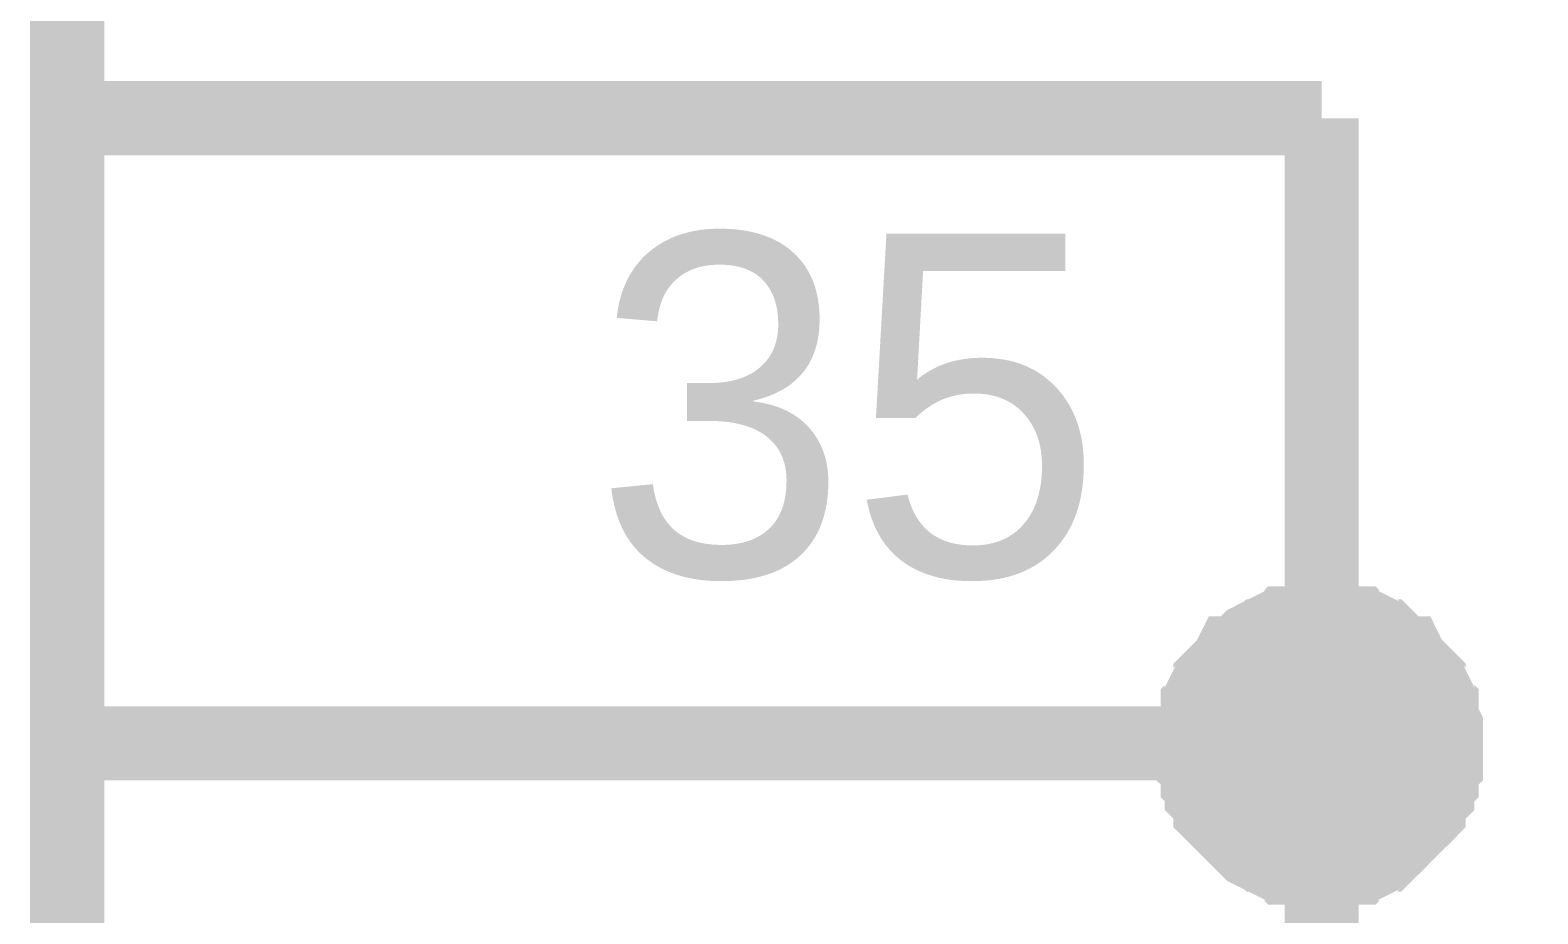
# Model space of a CAD drawing. Header units: millimetres. Extents: x 0 to 11.5, y 0 to 7.6.
# Drawn here: x 5.5948 to 5.8349, y 4.7222 to 4.8628 of the extents above; entities that cross this region are included whole.
import ezdxf

# ---------------------------------------------------------------- set-up
doc = ezdxf.new("R2010")
doc.units = ezdxf.units.MM
doc.header["$MEASUREMENT"] = 0
doc.layers.add('Sheet', color=255, linetype='Continuous')

msp = doc.modelspace()

# ---------------------------------------------------------------- linework, layer by layer
at = {"layer": 'Sheet'}
for points, const_width in [([(5.60066, 5.13913), (5.60066, 4.35951)], 0.0118), ([(5.60066, 4.84882), (5.80046, 4.84882)], 0.0118), ([(5.80046, 4.84882), (5.80046, 4.74932), (5.80046, 4.64914), (5.80046, 4.44946), (5.90002, 4.44946)], 0.0118), ([(5.78, 4.74932), (5.78, 4.75), (5.78, 4.75136), (5.78, 4.75204), (5.78069, 4.75341), (5.78069, 4.75409), (5.78069, 4.75545), (5.78137, 4.75613), (5.78137, 4.75681), (5.78205, 4.75818), (5.78273, 4.75886), (5.78273, 4.75954), (5.78341, 4.76022), (5.7841, 4.7609), (5.78478, 4.76159), (5.78546, 4.76227), (5.78614, 4.76363), (5.78682, 4.76363), (5.78751, 4.76431), (5.78819, 4.76499), (5.78887, 4.76567), (5.79023, 4.76636), (5.79092, 4.76636), (5.7916, 4.76704), (5.79296, 4.76772), (5.79364, 4.76772), (5.79433, 4.7684), (5.79569, 4.7684), (5.79637, 4.7684), (5.79773, 4.76908), (5.79842, 4.76908), (5.79978, 4.76908), (5.80046, 4.76908)], 0.0118), ([(5.78, 4.74932), (5.78, 4.75), (5.78, 4.75136), (5.78, 4.75204), (5.78069, 4.75341), (5.78069, 4.75409), (5.78069, 4.75545), (5.78137, 4.75613), (5.78137, 4.75681), (5.78205, 4.75818), (5.78273, 4.75886), (5.78273, 4.75954), (5.78341, 4.76022), (5.7841, 4.7609), (5.78478, 4.76159), (5.78546, 4.76227), (5.78614, 4.76363), (5.78682, 4.76363), (5.78751, 4.76431), (5.78819, 4.76499), (5.78887, 4.76567), (5.79023, 4.76636), (5.79092, 4.76636), (5.7916, 4.76704), (5.79296, 4.76772), (5.79364, 4.76772), (5.79433, 4.7684), (5.79569, 4.7684), (5.79637, 4.7684), (5.79773, 4.76908), (5.79842, 4.76908), (5.79978, 4.76908), (5.80046, 4.76908)], 0.0118), ([(5.78, 4.74932), (5.78, 4.75), (5.78, 4.75136), (5.78, 4.75204), (5.78069, 4.75341), (5.78069, 4.75409), (5.78069, 4.75545), (5.78137, 4.75613), (5.78137, 4.75681), (5.78205, 4.75818), (5.78273, 4.75886), (5.78273, 4.75954), (5.78341, 4.76022), (5.7841, 4.7609), (5.78478, 4.76159), (5.78546, 4.76227), (5.78614, 4.76363), (5.78682, 4.76363), (5.78751, 4.76431), (5.78819, 4.76499), (5.78887, 4.76567), (5.79023, 4.76636), (5.79092, 4.76636), (5.7916, 4.76704), (5.79296, 4.76772), (5.79364, 4.76772), (5.79433, 4.7684), (5.79569, 4.7684), (5.79637, 4.7684), (5.79773, 4.76908), (5.79842, 4.76908), (5.79978, 4.76908), (5.80046, 4.76908)], 0.0118), ([(5.78, 4.74932), (5.78, 4.75), (5.78, 4.75136), (5.78, 4.75204), (5.78069, 4.75341), (5.78069, 4.75409), (5.78069, 4.75545), (5.78137, 4.75613), (5.78137, 4.75681), (5.78205, 4.75818), (5.78273, 4.75886), (5.78273, 4.75954), (5.78341, 4.76022), (5.7841, 4.7609), (5.78478, 4.76159), (5.78546, 4.76227), (5.78614, 4.76363), (5.78682, 4.76363), (5.78751, 4.76431), (5.78819, 4.76499), (5.78887, 4.76567), (5.79023, 4.76636), (5.79092, 4.76636), (5.7916, 4.76704), (5.79296, 4.76772), (5.79364, 4.76772), (5.79433, 4.7684), (5.79569, 4.7684), (5.79637, 4.7684), (5.79773, 4.76908), (5.79842, 4.76908), (5.79978, 4.76908), (5.80046, 4.76908)], 0.0118), ([(5.78, 4.74932), (5.78, 4.75), (5.78, 4.75136), (5.78, 4.75204), (5.78069, 4.75341), (5.78069, 4.75409), (5.78069, 4.75545), (5.78137, 4.75613), (5.78137, 4.75681), (5.78205, 4.75818), (5.78273, 4.75886), (5.78273, 4.75954), (5.78341, 4.76022), (5.7841, 4.7609), (5.78478, 4.76159), (5.78546, 4.76227), (5.78614, 4.76363), (5.78682, 4.76363), (5.78751, 4.76431), (5.78819, 4.76499), (5.78887, 4.76567), (5.79023, 4.76636), (5.79092, 4.76636), (5.7916, 4.76704), (5.79296, 4.76772), (5.79364, 4.76772), (5.79433, 4.7684), (5.79569, 4.7684), (5.79637, 4.7684), (5.79773, 4.76908), (5.79842, 4.76908), (5.79978, 4.76908), (5.80046, 4.76908)], 0.0118), ([(5.80046, 4.76908), (5.80046, 4.76908)], 0.0118), ([(5.80046, 4.76908), (5.80114, 4.76908), (5.80251, 4.76908), (5.80319, 4.76908), (5.80455, 4.7684), (5.80524, 4.7684), (5.8066, 4.7684), (5.80728, 4.76772), (5.80796, 4.76772), (5.80933, 4.76704), (5.81001, 4.76636), (5.81069, 4.76636), (5.81137, 4.76567), (5.81206, 4.76499), (5.81274, 4.76431), (5.81342, 4.76363), (5.8141, 4.76363), (5.81478, 4.76227), (5.81546, 4.76159), (5.81615, 4.7609), (5.81683, 4.76022), (5.81751, 4.75954), (5.81751, 4.75886), (5.81819, 4.75818), (5.81887, 4.75681), (5.81887, 4.75613), (5.81956, 4.75545), (5.81956, 4.75409), (5.81956, 4.75341), (5.82024, 4.75204), (5.82024, 4.75136), (5.82024, 4.75), (5.82024, 4.74932)], 0.0118), ([(5.80046, 4.76908), (5.80046, 4.76908)], 0.0118), ([(5.80046, 4.76908), (5.80114, 4.76908), (5.80251, 4.76908), (5.80319, 4.76908), (5.80455, 4.7684), (5.80524, 4.7684), (5.8066, 4.7684), (5.80728, 4.76772), (5.80796, 4.76772), (5.80933, 4.76704), (5.81001, 4.76636), (5.81069, 4.76636), (5.81137, 4.76567), (5.81206, 4.76499), (5.81274, 4.76431), (5.81342, 4.76363), (5.8141, 4.76363), (5.81478, 4.76227), (5.81546, 4.76159), (5.81615, 4.7609), (5.81683, 4.76022), (5.81751, 4.75954), (5.81751, 4.75886), (5.81819, 4.75818), (5.81887, 4.75681), (5.81887, 4.75613), (5.81956, 4.75545), (5.81956, 4.75409), (5.81956, 4.75341), (5.82024, 4.75204), (5.82024, 4.75136), (5.82024, 4.75), (5.82024, 4.74932)], 0.0118), ([(5.80046, 4.76908), (5.80046, 4.76908)], 0.0118), ([(5.80046, 4.76908), (5.80114, 4.76908), (5.80251, 4.76908), (5.80319, 4.76908), (5.80455, 4.7684), (5.80524, 4.7684), (5.8066, 4.7684), (5.80728, 4.76772), (5.80796, 4.76772), (5.80933, 4.76704), (5.81001, 4.76636), (5.81069, 4.76636), (5.81137, 4.76567), (5.81206, 4.76499), (5.81274, 4.76431), (5.81342, 4.76363), (5.8141, 4.76363), (5.81478, 4.76227), (5.81546, 4.76159), (5.81615, 4.7609), (5.81683, 4.76022), (5.81751, 4.75954), (5.81751, 4.75886), (5.81819, 4.75818), (5.81887, 4.75681), (5.81887, 4.75613), (5.81956, 4.75545), (5.81956, 4.75409), (5.81956, 4.75341), (5.82024, 4.75204), (5.82024, 4.75136), (5.82024, 4.75), (5.82024, 4.74932)], 0.0118), ([(5.80046, 4.76908), (5.80046, 4.76908)], 0.0118), ([(5.80046, 4.76908), (5.80114, 4.76908), (5.80251, 4.76908), (5.80319, 4.76908), (5.80455, 4.7684), (5.80524, 4.7684), (5.8066, 4.7684), (5.80728, 4.76772), (5.80796, 4.76772), (5.80933, 4.76704), (5.81001, 4.76636), (5.81069, 4.76636), (5.81137, 4.76567), (5.81206, 4.76499), (5.81274, 4.76431), (5.81342, 4.76363), (5.8141, 4.76363), (5.81478, 4.76227), (5.81546, 4.76159), (5.81615, 4.7609), (5.81683, 4.76022), (5.81751, 4.75954), (5.81751, 4.75886), (5.81819, 4.75818), (5.81887, 4.75681), (5.81887, 4.75613), (5.81956, 4.75545), (5.81956, 4.75409), (5.81956, 4.75341), (5.82024, 4.75204), (5.82024, 4.75136), (5.82024, 4.75), (5.82024, 4.74932)], 0.0118), ([(5.80046, 4.76908), (5.80046, 4.76908)], 0.0118), ([(5.80046, 4.76908), (5.80114, 4.76908), (5.80251, 4.76908), (5.80319, 4.76908), (5.80455, 4.7684), (5.80524, 4.7684), (5.8066, 4.7684), (5.80728, 4.76772), (5.80796, 4.76772), (5.80933, 4.76704), (5.81001, 4.76636), (5.81069, 4.76636), (5.81137, 4.76567), (5.81206, 4.76499), (5.81274, 4.76431), (5.81342, 4.76363), (5.8141, 4.76363), (5.81478, 4.76227), (5.81546, 4.76159), (5.81615, 4.7609), (5.81683, 4.76022), (5.81751, 4.75954), (5.81751, 4.75886), (5.81819, 4.75818), (5.81887, 4.75681), (5.81887, 4.75613), (5.81956, 4.75545), (5.81956, 4.75409), (5.81956, 4.75341), (5.82024, 4.75204), (5.82024, 4.75136), (5.82024, 4.75), (5.82024, 4.74932)], 0.0118), ([(5.78, 4.74932), (5.78, 4.75), (5.78, 4.75136), (5.78, 4.75204), (5.78069, 4.75341), (5.78069, 4.75409), (5.78069, 4.75545), (5.78137, 4.75613), (5.78137, 4.75681), (5.78205, 4.75818), (5.78273, 4.75886), (5.78273, 4.75954), (5.78341, 4.76022), (5.7841, 4.7609), (5.78478, 4.76159), (5.78546, 4.76227), (5.78614, 4.76363), (5.78682, 4.76363), (5.78751, 4.76431), (5.78819, 4.76499), (5.78887, 4.76567), (5.79023, 4.76636), (5.79092, 4.76636), (5.7916, 4.76704), (5.79296, 4.76772), (5.79364, 4.76772), (5.79433, 4.7684), (5.79569, 4.7684), (5.79637, 4.7684), (5.79773, 4.76908), (5.79842, 4.76908), (5.79978, 4.76908), (5.80046, 4.76908)], 0.0039), ([(5.78, 4.74932), (5.78, 4.75), (5.78, 4.75136), (5.78, 4.75204), (5.78069, 4.75341), (5.78069, 4.75409), (5.78069, 4.75545), (5.78137, 4.75613), (5.78137, 4.75681), (5.78205, 4.75818), (5.78273, 4.75886), (5.78273, 4.75954), (5.78341, 4.76022), (5.7841, 4.7609), (5.78478, 4.76159), (5.78546, 4.76227), (5.78614, 4.76363), (5.78682, 4.76363), (5.78751, 4.76431), (5.78819, 4.76499), (5.78887, 4.76567), (5.79023, 4.76636), (5.79092, 4.76636), (5.7916, 4.76704), (5.79296, 4.76772), (5.79364, 4.76772), (5.79433, 4.7684), (5.79569, 4.7684), (5.79637, 4.7684), (5.79773, 4.76908), (5.79842, 4.76908), (5.79978, 4.76908), (5.80046, 4.76908)], 0.0039), ([(5.78, 4.74932), (5.78, 4.75), (5.78, 4.75136), (5.78, 4.75204), (5.78069, 4.75341), (5.78069, 4.75409), (5.78069, 4.75545), (5.78137, 4.75613), (5.78137, 4.75681), (5.78205, 4.75818), (5.78273, 4.75886), (5.78273, 4.75954), (5.78341, 4.76022), (5.7841, 4.7609), (5.78478, 4.76159), (5.78546, 4.76227), (5.78614, 4.76363), (5.78682, 4.76363), (5.78751, 4.76431), (5.78819, 4.76499), (5.78887, 4.76567), (5.79023, 4.76636), (5.79092, 4.76636), (5.7916, 4.76704), (5.79296, 4.76772), (5.79364, 4.76772), (5.79433, 4.7684), (5.79569, 4.7684), (5.79637, 4.7684), (5.79773, 4.76908), (5.79842, 4.76908), (5.79978, 4.76908), (5.80046, 4.76908)], 0.0039), ([(5.78, 4.74932), (5.78, 4.75), (5.78, 4.75136), (5.78, 4.75204), (5.78069, 4.75341), (5.78069, 4.75409), (5.78069, 4.75545), (5.78137, 4.75613), (5.78137, 4.75681), (5.78205, 4.75818), (5.78273, 4.75886), (5.78273, 4.75954), (5.78341, 4.76022), (5.7841, 4.7609), (5.78478, 4.76159), (5.78546, 4.76227), (5.78614, 4.76363), (5.78682, 4.76363), (5.78751, 4.76431), (5.78819, 4.76499), (5.78887, 4.76567), (5.79023, 4.76636), (5.79092, 4.76636), (5.7916, 4.76704), (5.79296, 4.76772), (5.79364, 4.76772), (5.79433, 4.7684), (5.79569, 4.7684), (5.79637, 4.7684), (5.79773, 4.76908), (5.79842, 4.76908), (5.79978, 4.76908), (5.80046, 4.76908)], 0.0039), ([(5.78, 4.74932), (5.78, 4.75), (5.78, 4.75136), (5.78, 4.75204), (5.78069, 4.75341), (5.78069, 4.75409), (5.78069, 4.75545), (5.78137, 4.75613), (5.78137, 4.75681), (5.78205, 4.75818), (5.78273, 4.75886), (5.78273, 4.75954), (5.78341, 4.76022), (5.7841, 4.7609), (5.78478, 4.76159), (5.78546, 4.76227), (5.78614, 4.76363), (5.78682, 4.76363), (5.78751, 4.76431), (5.78819, 4.76499), (5.78887, 4.76567), (5.79023, 4.76636), (5.79092, 4.76636), (5.7916, 4.76704), (5.79296, 4.76772), (5.79364, 4.76772), (5.79433, 4.7684), (5.79569, 4.7684), (5.79637, 4.7684), (5.79773, 4.76908), (5.79842, 4.76908), (5.79978, 4.76908), (5.80046, 4.76908)], 0.0039), ([(5.80046, 4.76908), (5.80046, 4.76908)], 0.0039), ([(5.80046, 4.76908), (5.80114, 4.76908), (5.80251, 4.76908), (5.80319, 4.76908), (5.80455, 4.7684), (5.80524, 4.7684), (5.8066, 4.7684), (5.80728, 4.76772), (5.80796, 4.76772), (5.80933, 4.76704), (5.81001, 4.76636), (5.81069, 4.76636), (5.81137, 4.76567), (5.81206, 4.76499), (5.81274, 4.76431), (5.81342, 4.76363), (5.8141, 4.76363), (5.81478, 4.76227), (5.81546, 4.76159), (5.81615, 4.7609), (5.81683, 4.76022), (5.81751, 4.75954), (5.81751, 4.75886), (5.81819, 4.75818), (5.81887, 4.75681), (5.81887, 4.75613), (5.81956, 4.75545), (5.81956, 4.75409), (5.81956, 4.75341), (5.82024, 4.75204), (5.82024, 4.75136), (5.82024, 4.75), (5.82024, 4.74932)], 0.0039), ([(5.80046, 4.76908), (5.80046, 4.76908)], 0.0039), ([(5.80046, 4.76908), (5.80114, 4.76908), (5.80251, 4.76908), (5.80319, 4.76908), (5.80455, 4.7684), (5.80524, 4.7684), (5.8066, 4.7684), (5.80728, 4.76772), (5.80796, 4.76772), (5.80933, 4.76704), (5.81001, 4.76636), (5.81069, 4.76636), (5.81137, 4.76567), (5.81206, 4.76499), (5.81274, 4.76431), (5.81342, 4.76363), (5.8141, 4.76363), (5.81478, 4.76227), (5.81546, 4.76159), (5.81615, 4.7609), (5.81683, 4.76022), (5.81751, 4.75954), (5.81751, 4.75886), (5.81819, 4.75818), (5.81887, 4.75681), (5.81887, 4.75613), (5.81956, 4.75545), (5.81956, 4.75409), (5.81956, 4.75341), (5.82024, 4.75204), (5.82024, 4.75136), (5.82024, 4.75), (5.82024, 4.74932)], 0.0039), ([(5.80046, 4.76908), (5.80046, 4.76908)], 0.0039), ([(5.80046, 4.76908), (5.80114, 4.76908), (5.80251, 4.76908), (5.80319, 4.76908), (5.80455, 4.7684), (5.80524, 4.7684), (5.8066, 4.7684), (5.80728, 4.76772), (5.80796, 4.76772), (5.80933, 4.76704), (5.81001, 4.76636), (5.81069, 4.76636), (5.81137, 4.76567), (5.81206, 4.76499), (5.81274, 4.76431), (5.81342, 4.76363), (5.8141, 4.76363), (5.81478, 4.76227), (5.81546, 4.76159), (5.81615, 4.7609), (5.81683, 4.76022), (5.81751, 4.75954), (5.81751, 4.75886), (5.81819, 4.75818), (5.81887, 4.75681), (5.81887, 4.75613), (5.81956, 4.75545), (5.81956, 4.75409), (5.81956, 4.75341), (5.82024, 4.75204), (5.82024, 4.75136), (5.82024, 4.75), (5.82024, 4.74932)], 0.0039), ([(5.80046, 4.76908), (5.80046, 4.76908)], 0.0039), ([(5.80046, 4.76908), (5.80114, 4.76908), (5.80251, 4.76908), (5.80319, 4.76908), (5.80455, 4.7684), (5.80524, 4.7684), (5.8066, 4.7684), (5.80728, 4.76772), (5.80796, 4.76772), (5.80933, 4.76704), (5.81001, 4.76636), (5.81069, 4.76636), (5.81137, 4.76567), (5.81206, 4.76499), (5.81274, 4.76431), (5.81342, 4.76363), (5.8141, 4.76363), (5.81478, 4.76227), (5.81546, 4.76159), (5.81615, 4.7609), (5.81683, 4.76022), (5.81751, 4.75954), (5.81751, 4.75886), (5.81819, 4.75818), (5.81887, 4.75681), (5.81887, 4.75613), (5.81956, 4.75545), (5.81956, 4.75409), (5.81956, 4.75341), (5.82024, 4.75204), (5.82024, 4.75136), (5.82024, 4.75), (5.82024, 4.74932)], 0.0039), ([(5.80046, 4.76908), (5.80046, 4.76908)], 0.0039), ([(5.80046, 4.76908), (5.80114, 4.76908), (5.80251, 4.76908), (5.80319, 4.76908), (5.80455, 4.7684), (5.80524, 4.7684), (5.8066, 4.7684), (5.80728, 4.76772), (5.80796, 4.76772), (5.80933, 4.76704), (5.81001, 4.76636), (5.81069, 4.76636), (5.81137, 4.76567), (5.81206, 4.76499), (5.81274, 4.76431), (5.81342, 4.76363), (5.8141, 4.76363), (5.81478, 4.76227), (5.81546, 4.76159), (5.81615, 4.7609), (5.81683, 4.76022), (5.81751, 4.75954), (5.81751, 4.75886), (5.81819, 4.75818), (5.81887, 4.75681), (5.81887, 4.75613), (5.81956, 4.75545), (5.81956, 4.75409), (5.81956, 4.75341), (5.82024, 4.75204), (5.82024, 4.75136), (5.82024, 4.75), (5.82024, 4.74932)], 0.0039), ([(5.60066, 4.74932), (5.80046, 4.74932)], 0.0118), ([(5.80046, 4.72887), (5.79978, 4.72887), (5.79842, 4.72887), (5.79773, 4.72887), (5.79637, 4.72956), (5.79569, 4.72956), (5.79433, 4.72956), (5.79364, 4.73024), (5.79296, 4.73024), (5.7916, 4.73092), (5.79092, 4.7316), (5.79023, 4.7316), (5.78887, 4.73228), (5.78819, 4.73296), (5.78751, 4.73364), (5.78682, 4.73433), (5.78614, 4.73501), (5.78546, 4.73569), (5.78478, 4.73637), (5.7841, 4.73705), (5.78341, 4.73773), (5.78273, 4.73841), (5.78273, 4.73978), (5.78205, 4.74046), (5.78137, 4.74114), (5.78137, 4.7425), (5.78069, 4.74319), (5.78069, 4.74387), (5.78069, 4.74523), (5.78, 4.74591), (5.78, 4.74727), (5.78, 4.74796), (5.78, 4.74932)], 0.0118), ([(5.78, 4.74932), (5.78, 4.74932)], 0.0118), ([(5.80046, 4.72887), (5.79978, 4.72887), (5.79842, 4.72887), (5.79773, 4.72887), (5.79637, 4.72956), (5.79569, 4.72956), (5.79433, 4.72956), (5.79364, 4.73024), (5.79296, 4.73024), (5.7916, 4.73092), (5.79092, 4.7316), (5.79023, 4.7316), (5.78887, 4.73228), (5.78819, 4.73296), (5.78751, 4.73364), (5.78682, 4.73433), (5.78614, 4.73501), (5.78546, 4.73569), (5.78478, 4.73637), (5.7841, 4.73705), (5.78341, 4.73773), (5.78273, 4.73841), (5.78273, 4.73978), (5.78205, 4.74046), (5.78137, 4.74114), (5.78137, 4.7425), (5.78069, 4.74319), (5.78069, 4.74387), (5.78069, 4.74523), (5.78, 4.74591), (5.78, 4.74727), (5.78, 4.74796), (5.78, 4.74932)], 0.0118), ([(5.78, 4.74932), (5.78, 4.74932)], 0.0118), ([(5.80046, 4.72887), (5.79978, 4.72887), (5.79842, 4.72887), (5.79773, 4.72887), (5.79637, 4.72956), (5.79569, 4.72956), (5.79433, 4.72956), (5.79364, 4.73024), (5.79296, 4.73024), (5.7916, 4.73092), (5.79092, 4.7316), (5.79023, 4.7316), (5.78887, 4.73228), (5.78819, 4.73296), (5.78751, 4.73364), (5.78682, 4.73433), (5.78614, 4.73501), (5.78546, 4.73569), (5.78478, 4.73637), (5.7841, 4.73705), (5.78341, 4.73773), (5.78273, 4.73841), (5.78273, 4.73978), (5.78205, 4.74046), (5.78137, 4.74114), (5.78137, 4.7425), (5.78069, 4.74319), (5.78069, 4.74387), (5.78069, 4.74523), (5.78, 4.74591), (5.78, 4.74727), (5.78, 4.74796), (5.78, 4.74932)], 0.0118), ([(5.78, 4.74932), (5.78, 4.74932)], 0.0118), ([(5.80046, 4.72887), (5.79978, 4.72887), (5.79842, 4.72887), (5.79773, 4.72887), (5.79637, 4.72956), (5.79569, 4.72956), (5.79433, 4.72956), (5.79364, 4.73024), (5.79296, 4.73024), (5.7916, 4.73092), (5.79092, 4.7316), (5.79023, 4.7316), (5.78887, 4.73228), (5.78819, 4.73296), (5.78751, 4.73364), (5.78682, 4.73433), (5.78614, 4.73501), (5.78546, 4.73569), (5.78478, 4.73637), (5.7841, 4.73705), (5.78341, 4.73773), (5.78273, 4.73841), (5.78273, 4.73978), (5.78205, 4.74046), (5.78137, 4.74114), (5.78137, 4.7425), (5.78069, 4.74319), (5.78069, 4.74387), (5.78069, 4.74523), (5.78, 4.74591), (5.78, 4.74727), (5.78, 4.74796), (5.78, 4.74932)], 0.0118), ([(5.78, 4.74932), (5.78, 4.74932)], 0.0118), ([(5.80046, 4.72887), (5.79978, 4.72887), (5.79842, 4.72887), (5.79773, 4.72887), (5.79637, 4.72956), (5.79569, 4.72956), (5.79433, 4.72956), (5.79364, 4.73024), (5.79296, 4.73024), (5.7916, 4.73092), (5.79092, 4.7316), (5.79023, 4.7316), (5.78887, 4.73228), (5.78819, 4.73296), (5.78751, 4.73364), (5.78682, 4.73433), (5.78614, 4.73501), (5.78546, 4.73569), (5.78478, 4.73637), (5.7841, 4.73705), (5.78341, 4.73773), (5.78273, 4.73841), (5.78273, 4.73978), (5.78205, 4.74046), (5.78137, 4.74114), (5.78137, 4.7425), (5.78069, 4.74319), (5.78069, 4.74387), (5.78069, 4.74523), (5.78, 4.74591), (5.78, 4.74727), (5.78, 4.74796), (5.78, 4.74932)], 0.0118), ([(5.78, 4.74932), (5.78, 4.74932)], 0.0118), ([(5.82024, 4.74932), (5.82024, 4.74796), (5.82024, 4.74727), (5.82024, 4.74591), (5.81956, 4.74523), (5.81956, 4.74387), (5.81956, 4.74319), (5.81887, 4.7425), (5.81887, 4.74114), (5.81819, 4.74046), (5.81751, 4.73978), (5.81751, 4.73841), (5.81683, 4.73773), (5.81615, 4.73705), (5.81546, 4.73637), (5.81478, 4.73569), (5.8141, 4.73501), (5.81342, 4.73433), (5.81274, 4.73364), (5.81206, 4.73296), (5.81137, 4.73228), (5.81069, 4.7316), (5.81001, 4.7316), (5.80933, 4.73092), (5.80796, 4.73024), (5.80728, 4.73024), (5.8066, 4.72956), (5.80524, 4.72956), (5.80455, 4.72956), (5.80319, 4.72887), (5.80251, 4.72887), (5.80114, 4.72887), (5.80046, 4.72887)], 0.0118), ([(5.82024, 4.74932), (5.82024, 4.74796), (5.82024, 4.74727), (5.82024, 4.74591), (5.81956, 4.74523), (5.81956, 4.74387), (5.81956, 4.74319), (5.81887, 4.7425), (5.81887, 4.74114), (5.81819, 4.74046), (5.81751, 4.73978), (5.81751, 4.73841), (5.81683, 4.73773), (5.81615, 4.73705), (5.81546, 4.73637), (5.81478, 4.73569), (5.8141, 4.73501), (5.81342, 4.73433), (5.81274, 4.73364), (5.81206, 4.73296), (5.81137, 4.73228), (5.81069, 4.7316), (5.81001, 4.7316), (5.80933, 4.73092), (5.80796, 4.73024), (5.80728, 4.73024), (5.8066, 4.72956), (5.80524, 4.72956), (5.80455, 4.72956), (5.80319, 4.72887), (5.80251, 4.72887), (5.80114, 4.72887), (5.80046, 4.72887)], 0.0118), ([(5.82024, 4.74932), (5.82024, 4.74796), (5.82024, 4.74727), (5.82024, 4.74591), (5.81956, 4.74523), (5.81956, 4.74387), (5.81956, 4.74319), (5.81887, 4.7425), (5.81887, 4.74114), (5.81819, 4.74046), (5.81751, 4.73978), (5.81751, 4.73841), (5.81683, 4.73773), (5.81615, 4.73705), (5.81546, 4.73637), (5.81478, 4.73569), (5.8141, 4.73501), (5.81342, 4.73433), (5.81274, 4.73364), (5.81206, 4.73296), (5.81137, 4.73228), (5.81069, 4.7316), (5.81001, 4.7316), (5.80933, 4.73092), (5.80796, 4.73024), (5.80728, 4.73024), (5.8066, 4.72956), (5.80524, 4.72956), (5.80455, 4.72956), (5.80319, 4.72887), (5.80251, 4.72887), (5.80114, 4.72887), (5.80046, 4.72887)], 0.0118), ([(5.82024, 4.74932), (5.82024, 4.74796), (5.82024, 4.74727), (5.82024, 4.74591), (5.81956, 4.74523), (5.81956, 4.74387), (5.81956, 4.74319), (5.81887, 4.7425), (5.81887, 4.74114), (5.81819, 4.74046), (5.81751, 4.73978), (5.81751, 4.73841), (5.81683, 4.73773), (5.81615, 4.73705), (5.81546, 4.73637), (5.81478, 4.73569), (5.8141, 4.73501), (5.81342, 4.73433), (5.81274, 4.73364), (5.81206, 4.73296), (5.81137, 4.73228), (5.81069, 4.7316), (5.81001, 4.7316), (5.80933, 4.73092), (5.80796, 4.73024), (5.80728, 4.73024), (5.8066, 4.72956), (5.80524, 4.72956), (5.80455, 4.72956), (5.80319, 4.72887), (5.80251, 4.72887), (5.80114, 4.72887), (5.80046, 4.72887)], 0.0118), ([(5.82024, 4.74932), (5.82024, 4.74796), (5.82024, 4.74727), (5.82024, 4.74591), (5.81956, 4.74523), (5.81956, 4.74387), (5.81956, 4.74319), (5.81887, 4.7425), (5.81887, 4.74114), (5.81819, 4.74046), (5.81751, 4.73978), (5.81751, 4.73841), (5.81683, 4.73773), (5.81615, 4.73705), (5.81546, 4.73637), (5.81478, 4.73569), (5.8141, 4.73501), (5.81342, 4.73433), (5.81274, 4.73364), (5.81206, 4.73296), (5.81137, 4.73228), (5.81069, 4.7316), (5.81001, 4.7316), (5.80933, 4.73092), (5.80796, 4.73024), (5.80728, 4.73024), (5.8066, 4.72956), (5.80524, 4.72956), (5.80455, 4.72956), (5.80319, 4.72887), (5.80251, 4.72887), (5.80114, 4.72887), (5.80046, 4.72887)], 0.0118), ([(5.82024, 4.74932), (5.82024, 4.74932), (5.82024, 4.74932), (5.82024, 4.74932), (5.82024, 4.74932), (5.82024, 4.74932), (5.82024, 4.74932), (5.82024, 4.74932), (5.82024, 4.74932), (5.82024, 4.74932), (5.82024, 4.74932), (5.82024, 4.74932), (5.82024, 4.74932), (5.82024, 4.74932), (5.82024, 4.74932), (5.82024, 4.74932), (5.82024, 4.74932), (5.82024, 4.74932), (5.82024, 4.74932), (5.82024, 4.74932), (5.82024, 4.74932), (5.82024, 4.74932), (5.82024, 4.74932), (5.82024, 4.74932), (5.82024, 4.74932), (5.82024, 4.74932), (5.82024, 4.74932), (5.82024, 4.74932), (5.82024, 4.74932), (5.82024, 4.74932), (5.82024, 4.74932), (5.82024, 4.74932), (5.82024, 4.74932)], 0.0118), ([(5.82024, 4.74932), (5.82024, 4.74932)], 0.0118), ([(5.82024, 4.74932), (5.82024, 4.74932), (5.82024, 4.74932), (5.82024, 4.74932), (5.82024, 4.74932), (5.82024, 4.74932), (5.82024, 4.74932), (5.82024, 4.74932), (5.82024, 4.74932), (5.82024, 4.74932), (5.82024, 4.74932), (5.82024, 4.74932), (5.82024, 4.74932), (5.82024, 4.74932), (5.82024, 4.74932), (5.82024, 4.74932), (5.82024, 4.74932), (5.82024, 4.74932), (5.82024, 4.74932), (5.82024, 4.74932), (5.82024, 4.74932), (5.82024, 4.74932), (5.82024, 4.74932), (5.82024, 4.74932), (5.82024, 4.74932), (5.82024, 4.74932), (5.82024, 4.74932), (5.82024, 4.74932), (5.82024, 4.74932), (5.82024, 4.74932), (5.82024, 4.74932), (5.82024, 4.74932), (5.82024, 4.74932)], 0.0118), ([(5.82024, 4.74932), (5.82024, 4.74932)], 0.0118), ([(5.82024, 4.74932), (5.82024, 4.74932), (5.82024, 4.74932), (5.82024, 4.74932), (5.82024, 4.74932), (5.82024, 4.74932), (5.82024, 4.74932), (5.82024, 4.74932), (5.82024, 4.74932), (5.82024, 4.74932), (5.82024, 4.74932), (5.82024, 4.74932), (5.82024, 4.74932), (5.82024, 4.74932), (5.82024, 4.74932), (5.82024, 4.74932), (5.82024, 4.74932), (5.82024, 4.74932), (5.82024, 4.74932), (5.82024, 4.74932), (5.82024, 4.74932), (5.82024, 4.74932), (5.82024, 4.74932), (5.82024, 4.74932), (5.82024, 4.74932), (5.82024, 4.74932), (5.82024, 4.74932), (5.82024, 4.74932), (5.82024, 4.74932), (5.82024, 4.74932), (5.82024, 4.74932), (5.82024, 4.74932), (5.82024, 4.74932)], 0.0118), ([(5.82024, 4.74932), (5.82024, 4.74932)], 0.0118), ([(5.82024, 4.74932), (5.82024, 4.74932), (5.82024, 4.74932), (5.82024, 4.74932), (5.82024, 4.74932), (5.82024, 4.74932), (5.82024, 4.74932), (5.82024, 4.74932), (5.82024, 4.74932), (5.82024, 4.74932), (5.82024, 4.74932), (5.82024, 4.74932), (5.82024, 4.74932), (5.82024, 4.74932), (5.82024, 4.74932), (5.82024, 4.74932), (5.82024, 4.74932), (5.82024, 4.74932), (5.82024, 4.74932), (5.82024, 4.74932), (5.82024, 4.74932), (5.82024, 4.74932), (5.82024, 4.74932), (5.82024, 4.74932), (5.82024, 4.74932), (5.82024, 4.74932), (5.82024, 4.74932), (5.82024, 4.74932), (5.82024, 4.74932), (5.82024, 4.74932), (5.82024, 4.74932), (5.82024, 4.74932), (5.82024, 4.74932)], 0.0118), ([(5.82024, 4.74932), (5.82024, 4.74932)], 0.0118), ([(5.82024, 4.74932), (5.82024, 4.74932), (5.82024, 4.74932), (5.82024, 4.74932), (5.82024, 4.74932), (5.82024, 4.74932), (5.82024, 4.74932), (5.82024, 4.74932), (5.82024, 4.74932), (5.82024, 4.74932), (5.82024, 4.74932), (5.82024, 4.74932), (5.82024, 4.74932), (5.82024, 4.74932), (5.82024, 4.74932), (5.82024, 4.74932), (5.82024, 4.74932), (5.82024, 4.74932), (5.82024, 4.74932), (5.82024, 4.74932), (5.82024, 4.74932), (5.82024, 4.74932), (5.82024, 4.74932), (5.82024, 4.74932), (5.82024, 4.74932), (5.82024, 4.74932), (5.82024, 4.74932), (5.82024, 4.74932), (5.82024, 4.74932), (5.82024, 4.74932), (5.82024, 4.74932), (5.82024, 4.74932), (5.82024, 4.74932)], 0.0118), ([(5.82024, 4.74932), (5.82024, 4.74932)], 0.0118), ([(5.80046, 4.72887), (5.79978, 4.72887), (5.79842, 4.72887), (5.79773, 4.72887), (5.79637, 4.72956), (5.79569, 4.72956), (5.79433, 4.72956), (5.79364, 4.73024), (5.79296, 4.73024), (5.7916, 4.73092), (5.79092, 4.7316), (5.79023, 4.7316), (5.78887, 4.73228), (5.78819, 4.73296), (5.78751, 4.73364), (5.78682, 4.73433), (5.78614, 4.73501), (5.78546, 4.73569), (5.78478, 4.73637), (5.7841, 4.73705), (5.78341, 4.73773), (5.78273, 4.73841), (5.78273, 4.73978), (5.78205, 4.74046), (5.78137, 4.74114), (5.78137, 4.7425), (5.78069, 4.74319), (5.78069, 4.74387), (5.78069, 4.74523), (5.78, 4.74591), (5.78, 4.74727), (5.78, 4.74796), (5.78, 4.74932)], 0.0039), ([(5.78, 4.74932), (5.78, 4.74932)], 0.0039), ([(5.80046, 4.72887), (5.79978, 4.72887), (5.79842, 4.72887), (5.79773, 4.72887), (5.79637, 4.72956), (5.79569, 4.72956), (5.79433, 4.72956), (5.79364, 4.73024), (5.79296, 4.73024), (5.7916, 4.73092), (5.79092, 4.7316), (5.79023, 4.7316), (5.78887, 4.73228), (5.78819, 4.73296), (5.78751, 4.73364), (5.78682, 4.73433), (5.78614, 4.73501), (5.78546, 4.73569), (5.78478, 4.73637), (5.7841, 4.73705), (5.78341, 4.73773), (5.78273, 4.73841), (5.78273, 4.73978), (5.78205, 4.74046), (5.78137, 4.74114), (5.78137, 4.7425), (5.78069, 4.74319), (5.78069, 4.74387), (5.78069, 4.74523), (5.78, 4.74591), (5.78, 4.74727), (5.78, 4.74796), (5.78, 4.74932)], 0.0039), ([(5.78, 4.74932), (5.78, 4.74932)], 0.0039), ([(5.80046, 4.72887), (5.79978, 4.72887), (5.79842, 4.72887), (5.79773, 4.72887), (5.79637, 4.72956), (5.79569, 4.72956), (5.79433, 4.72956), (5.79364, 4.73024), (5.79296, 4.73024), (5.7916, 4.73092), (5.79092, 4.7316), (5.79023, 4.7316), (5.78887, 4.73228), (5.78819, 4.73296), (5.78751, 4.73364), (5.78682, 4.73433), (5.78614, 4.73501), (5.78546, 4.73569), (5.78478, 4.73637), (5.7841, 4.73705), (5.78341, 4.73773), (5.78273, 4.73841), (5.78273, 4.73978), (5.78205, 4.74046), (5.78137, 4.74114), (5.78137, 4.7425), (5.78069, 4.74319), (5.78069, 4.74387), (5.78069, 4.74523), (5.78, 4.74591), (5.78, 4.74727), (5.78, 4.74796), (5.78, 4.74932)], 0.0039), ([(5.78, 4.74932), (5.78, 4.74932)], 0.0039), ([(5.80046, 4.72887), (5.79978, 4.72887), (5.79842, 4.72887), (5.79773, 4.72887), (5.79637, 4.72956), (5.79569, 4.72956), (5.79433, 4.72956), (5.79364, 4.73024), (5.79296, 4.73024), (5.7916, 4.73092), (5.79092, 4.7316), (5.79023, 4.7316), (5.78887, 4.73228), (5.78819, 4.73296), (5.78751, 4.73364), (5.78682, 4.73433), (5.78614, 4.73501), (5.78546, 4.73569), (5.78478, 4.73637), (5.7841, 4.73705), (5.78341, 4.73773), (5.78273, 4.73841), (5.78273, 4.73978), (5.78205, 4.74046), (5.78137, 4.74114), (5.78137, 4.7425), (5.78069, 4.74319), (5.78069, 4.74387), (5.78069, 4.74523), (5.78, 4.74591), (5.78, 4.74727), (5.78, 4.74796), (5.78, 4.74932)], 0.0039), ([(5.78, 4.74932), (5.78, 4.74932)], 0.0039), ([(5.80046, 4.72887), (5.79978, 4.72887), (5.79842, 4.72887), (5.79773, 4.72887), (5.79637, 4.72956), (5.79569, 4.72956), (5.79433, 4.72956), (5.79364, 4.73024), (5.79296, 4.73024), (5.7916, 4.73092), (5.79092, 4.7316), (5.79023, 4.7316), (5.78887, 4.73228), (5.78819, 4.73296), (5.78751, 4.73364), (5.78682, 4.73433), (5.78614, 4.73501), (5.78546, 4.73569), (5.78478, 4.73637), (5.7841, 4.73705), (5.78341, 4.73773), (5.78273, 4.73841), (5.78273, 4.73978), (5.78205, 4.74046), (5.78137, 4.74114), (5.78137, 4.7425), (5.78069, 4.74319), (5.78069, 4.74387), (5.78069, 4.74523), (5.78, 4.74591), (5.78, 4.74727), (5.78, 4.74796), (5.78, 4.74932)], 0.0039), ([(5.78, 4.74932), (5.78, 4.74932)], 0.0039), ([(5.82024, 4.74932), (5.82024, 4.74796), (5.82024, 4.74727), (5.82024, 4.74591), (5.81956, 4.74523), (5.81956, 4.74387), (5.81956, 4.74319), (5.81887, 4.7425), (5.81887, 4.74114), (5.81819, 4.74046), (5.81751, 4.73978), (5.81751, 4.73841), (5.81683, 4.73773), (5.81615, 4.73705), (5.81546, 4.73637), (5.81478, 4.73569), (5.8141, 4.73501), (5.81342, 4.73433), (5.81274, 4.73364), (5.81206, 4.73296), (5.81137, 4.73228), (5.81069, 4.7316), (5.81001, 4.7316), (5.80933, 4.73092), (5.80796, 4.73024), (5.80728, 4.73024), (5.8066, 4.72956), (5.80524, 4.72956), (5.80455, 4.72956), (5.80319, 4.72887), (5.80251, 4.72887), (5.80114, 4.72887), (5.80046, 4.72887)], 0.0039), ([(5.82024, 4.74932), (5.82024, 4.74796), (5.82024, 4.74727), (5.82024, 4.74591), (5.81956, 4.74523), (5.81956, 4.74387), (5.81956, 4.74319), (5.81887, 4.7425), (5.81887, 4.74114), (5.81819, 4.74046), (5.81751, 4.73978), (5.81751, 4.73841), (5.81683, 4.73773), (5.81615, 4.73705), (5.81546, 4.73637), (5.81478, 4.73569), (5.8141, 4.73501), (5.81342, 4.73433), (5.81274, 4.73364), (5.81206, 4.73296), (5.81137, 4.73228), (5.81069, 4.7316), (5.81001, 4.7316), (5.80933, 4.73092), (5.80796, 4.73024), (5.80728, 4.73024), (5.8066, 4.72956), (5.80524, 4.72956), (5.80455, 4.72956), (5.80319, 4.72887), (5.80251, 4.72887), (5.80114, 4.72887), (5.80046, 4.72887)], 0.0039), ([(5.82024, 4.74932), (5.82024, 4.74796), (5.82024, 4.74727), (5.82024, 4.74591), (5.81956, 4.74523), (5.81956, 4.74387), (5.81956, 4.74319), (5.81887, 4.7425), (5.81887, 4.74114), (5.81819, 4.74046), (5.81751, 4.73978), (5.81751, 4.73841), (5.81683, 4.73773), (5.81615, 4.73705), (5.81546, 4.73637), (5.81478, 4.73569), (5.8141, 4.73501), (5.81342, 4.73433), (5.81274, 4.73364), (5.81206, 4.73296), (5.81137, 4.73228), (5.81069, 4.7316), (5.81001, 4.7316), (5.80933, 4.73092), (5.80796, 4.73024), (5.80728, 4.73024), (5.8066, 4.72956), (5.80524, 4.72956), (5.80455, 4.72956), (5.80319, 4.72887), (5.80251, 4.72887), (5.80114, 4.72887), (5.80046, 4.72887)], 0.0039), ([(5.82024, 4.74932), (5.82024, 4.74796), (5.82024, 4.74727), (5.82024, 4.74591), (5.81956, 4.74523), (5.81956, 4.74387), (5.81956, 4.74319), (5.81887, 4.7425), (5.81887, 4.74114), (5.81819, 4.74046), (5.81751, 4.73978), (5.81751, 4.73841), (5.81683, 4.73773), (5.81615, 4.73705), (5.81546, 4.73637), (5.81478, 4.73569), (5.8141, 4.73501), (5.81342, 4.73433), (5.81274, 4.73364), (5.81206, 4.73296), (5.81137, 4.73228), (5.81069, 4.7316), (5.81001, 4.7316), (5.80933, 4.73092), (5.80796, 4.73024), (5.80728, 4.73024), (5.8066, 4.72956), (5.80524, 4.72956), (5.80455, 4.72956), (5.80319, 4.72887), (5.80251, 4.72887), (5.80114, 4.72887), (5.80046, 4.72887)], 0.0039), ([(5.82024, 4.74932), (5.82024, 4.74796), (5.82024, 4.74727), (5.82024, 4.74591), (5.81956, 4.74523), (5.81956, 4.74387), (5.81956, 4.74319), (5.81887, 4.7425), (5.81887, 4.74114), (5.81819, 4.74046), (5.81751, 4.73978), (5.81751, 4.73841), (5.81683, 4.73773), (5.81615, 4.73705), (5.81546, 4.73637), (5.81478, 4.73569), (5.8141, 4.73501), (5.81342, 4.73433), (5.81274, 4.73364), (5.81206, 4.73296), (5.81137, 4.73228), (5.81069, 4.7316), (5.81001, 4.7316), (5.80933, 4.73092), (5.80796, 4.73024), (5.80728, 4.73024), (5.8066, 4.72956), (5.80524, 4.72956), (5.80455, 4.72956), (5.80319, 4.72887), (5.80251, 4.72887), (5.80114, 4.72887), (5.80046, 4.72887)], 0.0039), ([(5.82024, 4.74932), (5.82024, 4.74932), (5.82024, 4.74932), (5.82024, 4.74932), (5.82024, 4.74932), (5.82024, 4.74932), (5.82024, 4.74932), (5.82024, 4.74932), (5.82024, 4.74932), (5.82024, 4.74932), (5.82024, 4.74932), (5.82024, 4.74932), (5.82024, 4.74932), (5.82024, 4.74932), (5.82024, 4.74932), (5.82024, 4.74932), (5.82024, 4.74932), (5.82024, 4.74932), (5.82024, 4.74932), (5.82024, 4.74932), (5.82024, 4.74932), (5.82024, 4.74932), (5.82024, 4.74932), (5.82024, 4.74932), (5.82024, 4.74932), (5.82024, 4.74932), (5.82024, 4.74932), (5.82024, 4.74932), (5.82024, 4.74932), (5.82024, 4.74932), (5.82024, 4.74932), (5.82024, 4.74932), (5.82024, 4.74932)], 0.0039), ([(5.82024, 4.74932), (5.82024, 4.74932)], 0.0039), ([(5.82024, 4.74932), (5.82024, 4.74932), (5.82024, 4.74932), (5.82024, 4.74932), (5.82024, 4.74932), (5.82024, 4.74932), (5.82024, 4.74932), (5.82024, 4.74932), (5.82024, 4.74932), (5.82024, 4.74932), (5.82024, 4.74932), (5.82024, 4.74932), (5.82024, 4.74932), (5.82024, 4.74932), (5.82024, 4.74932), (5.82024, 4.74932), (5.82024, 4.74932), (5.82024, 4.74932), (5.82024, 4.74932), (5.82024, 4.74932), (5.82024, 4.74932), (5.82024, 4.74932), (5.82024, 4.74932), (5.82024, 4.74932), (5.82024, 4.74932), (5.82024, 4.74932), (5.82024, 4.74932), (5.82024, 4.74932), (5.82024, 4.74932), (5.82024, 4.74932), (5.82024, 4.74932), (5.82024, 4.74932), (5.82024, 4.74932)], 0.0039), ([(5.82024, 4.74932), (5.82024, 4.74932)], 0.0039), ([(5.82024, 4.74932), (5.82024, 4.74932), (5.82024, 4.74932), (5.82024, 4.74932), (5.82024, 4.74932), (5.82024, 4.74932), (5.82024, 4.74932), (5.82024, 4.74932), (5.82024, 4.74932), (5.82024, 4.74932), (5.82024, 4.74932), (5.82024, 4.74932), (5.82024, 4.74932), (5.82024, 4.74932), (5.82024, 4.74932), (5.82024, 4.74932), (5.82024, 4.74932), (5.82024, 4.74932), (5.82024, 4.74932), (5.82024, 4.74932), (5.82024, 4.74932), (5.82024, 4.74932), (5.82024, 4.74932), (5.82024, 4.74932), (5.82024, 4.74932), (5.82024, 4.74932), (5.82024, 4.74932), (5.82024, 4.74932), (5.82024, 4.74932), (5.82024, 4.74932), (5.82024, 4.74932), (5.82024, 4.74932), (5.82024, 4.74932)], 0.0039), ([(5.82024, 4.74932), (5.82024, 4.74932)], 0.0039), ([(5.82024, 4.74932), (5.82024, 4.74932), (5.82024, 4.74932), (5.82024, 4.74932), (5.82024, 4.74932), (5.82024, 4.74932), (5.82024, 4.74932), (5.82024, 4.74932), (5.82024, 4.74932), (5.82024, 4.74932), (5.82024, 4.74932), (5.82024, 4.74932), (5.82024, 4.74932), (5.82024, 4.74932), (5.82024, 4.74932), (5.82024, 4.74932), (5.82024, 4.74932), (5.82024, 4.74932), (5.82024, 4.74932), (5.82024, 4.74932), (5.82024, 4.74932), (5.82024, 4.74932), (5.82024, 4.74932), (5.82024, 4.74932), (5.82024, 4.74932), (5.82024, 4.74932), (5.82024, 4.74932), (5.82024, 4.74932), (5.82024, 4.74932), (5.82024, 4.74932), (5.82024, 4.74932), (5.82024, 4.74932), (5.82024, 4.74932)], 0.0039), ([(5.82024, 4.74932), (5.82024, 4.74932)], 0.0039), ([(5.82024, 4.74932), (5.82024, 4.74932), (5.82024, 4.74932), (5.82024, 4.74932), (5.82024, 4.74932), (5.82024, 4.74932), (5.82024, 4.74932), (5.82024, 4.74932), (5.82024, 4.74932), (5.82024, 4.74932), (5.82024, 4.74932), (5.82024, 4.74932), (5.82024, 4.74932), (5.82024, 4.74932), (5.82024, 4.74932), (5.82024, 4.74932), (5.82024, 4.74932), (5.82024, 4.74932), (5.82024, 4.74932), (5.82024, 4.74932), (5.82024, 4.74932), (5.82024, 4.74932), (5.82024, 4.74932), (5.82024, 4.74932), (5.82024, 4.74932), (5.82024, 4.74932), (5.82024, 4.74932), (5.82024, 4.74932), (5.82024, 4.74932), (5.82024, 4.74932), (5.82024, 4.74932), (5.82024, 4.74932), (5.82024, 4.74932)], 0.0039), ([(5.82024, 4.74932), (5.82024, 4.74932)], 0.0039)]:
    msp.add_lwpolyline(points, dxfattribs=dict(at, const_width=const_width))
at = {"layer": 'Sheet', "const_width": 0.02}
msp.add_lwpolyline([(5.79, 4.75, 1), (5.81, 4.75, 1)], format="xyb", close=True, dxfattribs=at)

# ---------------------------------------------------------------- texts
at = {"layer": 'Sheet'}
msp.add_text('35', height=0.054519, dxfattribs=at).set_placement((5.68454, 4.7759))

doc.saveas('drawing.dxf')
